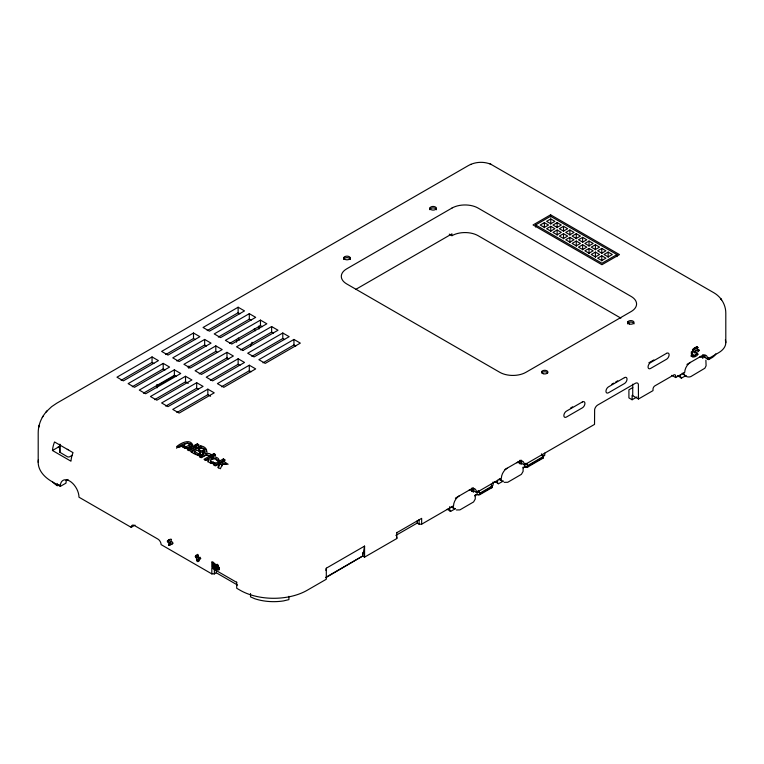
<?xml version="1.0" encoding="UTF-8"?>
<svg xmlns="http://www.w3.org/2000/svg" width="764" height="764" viewBox="0 0 764 764"><rect width="100%" height="100%" fill="white"/><g stroke="black" fill="none" stroke-linecap="round" stroke-linejoin="round"><path stroke-width="1.15" d="M72.16 455.334L69.839 456.681A1.805 1.041 0 0 1 67.28 456.681L59.879 452.288L59.879 444.132M59.879 452.288L59.745 444.524M188.823 368.363L188.823 366.051M176.895 412.541L207.846 394.673L207.846 389.153L214.226 392.839L179.148 413.085L172.769 409.408L207.846 389.153M188.049 367.446L215.82 351.411L215.82 345.891L222.2 349.568L190.312 367.981L183.933 364.304L215.82 345.891M199.213 373.892L226.984 357.858L226.984 352.338L233.364 356.014L201.467 374.427L195.097 370.75L226.984 352.338M221.531 386.775L249.303 370.741L249.303 365.221L255.682 368.907L223.795 387.319L217.415 383.633L249.303 365.221M229.515 343.504L260.467 325.636L260.467 320.116L266.846 323.793L231.769 344.048L225.39 340.362L260.467 320.116M262.997 362.843L293.949 344.965L293.949 339.436L300.328 343.122L265.251 363.377L258.872 359.691L293.949 339.436M326.056 577.173L362.661 556.049L364.571 557.147L396.783 538.553L396.783 532.413M459.279 495.846A8.117 4.689 -60 0 0 453.539 505.787L421.652 524.19L419.102 524.19L419.102 519.52M421.652 524.19L421.652 518.355L396.783 532.709M449.719 506.656L449.719 510.171A2.254 1.299 -60 0 0 450.703 511.307L455.334 508.767M472.037 491.424L472.037 487.909M456.337 509.97L459.918 509.894L473.575 501.948L475.246 499.045L475.303 494.661M477.137 491.281L477.137 494.365L474.587 495.846M497.545 480.222L497.545 482.561A2.254 1.299 -60 0 0 498.529 483.698L503.17 481.158M519.873 463.815L519.873 460.3M521.144 464.541L521.144 460.129M504.173 482.351L507.745 482.285L521.401 474.339L523.082 471.436L523.139 467.052M524.973 463.662L524.973 466.756L523.063 467.854M526.692 463.624L527.848 465.467L527.848 466.938L524.333 467.119M535.612 227.013L535.612 224.95L550.596 216.298L616.93 254.584L616.93 256.647M544.379 227.796L544.379 222.649L548.523 225.036L544.379 227.433L540.234 225.036L544.379 222.649M544.742 453.128L544.742 455.344L542.956 456.375M550.758 231.482L550.758 226.325L554.903 228.722L550.758 231.11L546.613 228.722L550.758 226.325M550.758 224.119L550.758 218.962L554.903 221.359L550.758 223.747L546.613 221.359L550.758 218.962M557.137 235.169L557.137 230.012L561.282 232.399L557.137 234.796L552.993 232.399L557.137 230.012M557.137 227.796L557.137 222.649L561.282 225.036L557.137 227.433L552.993 225.036L557.137 222.649M563.517 238.845L563.517 233.688L567.662 236.086L563.517 238.483L559.372 236.086L563.517 233.688M563.517 231.482L563.517 226.325L567.662 228.722L563.517 231.12L559.372 228.722L563.517 226.325M569.887 242.532L569.887 237.375L574.041 239.772L569.887 242.159L565.742 239.772L569.887 237.375M569.887 235.169L569.887 230.012L574.041 232.399L569.887 234.796L565.742 232.399L569.887 230.012M576.266 246.209L576.266 241.061L580.411 243.449L576.266 245.846L572.121 243.449L576.266 241.061M576.266 238.845L576.266 233.688L580.411 236.086L576.266 238.483L572.121 236.086L576.266 233.688M582.645 249.895L582.645 244.738L586.79 247.135L582.645 249.522L578.501 247.135L582.645 244.738M582.645 242.532L582.645 237.375L586.79 239.772L582.645 242.159L578.501 239.772L582.645 237.375M589.025 253.572L589.025 248.424L593.17 250.812L589.025 253.209L584.88 250.812L589.025 248.424M589.025 246.209L589.025 241.061L593.17 243.449L589.025 245.846L584.88 243.449L589.025 241.061M595.404 257.258L595.404 252.101L599.549 254.498L595.404 256.885L591.26 254.498L595.404 252.101M595.404 249.895L595.404 244.738L599.549 247.135L595.404 249.522L591.26 247.135L595.404 244.738M601.784 260.944L601.784 255.787L605.928 258.175L601.784 260.572L597.639 258.175L601.784 255.787M601.784 253.572L601.784 248.424L605.928 250.812L601.784 253.209L597.639 250.812L601.784 248.424M608.154 257.258L608.154 252.101L612.298 254.498L608.154 256.885L604.009 254.498L608.154 252.101M680.552 374.561L680.552 376.91A2.254 1.299 -60 0 0 681.536 378.037L686.177 375.496M702.87 358.163L702.87 354.649M683.742 373.224C683.875 376.27 688.269 377.808 690.751 376.633L704.876 368.219L706.089 365.775L705.888 360.226M207.092 452.107C203.883 444.858 195.966 447.895 191.592 452.441M217.855 565.866L218.132 564.902M219.287 567.662L219.01 568.655L218.122 568.139M52.468 450.502L52.563 449.595A22.548 13.017 -60 0 1 54.273 442.623L54.53 441.955L73.029 452.632L72.761 453.3A22.548 13.017 -60 0 0 71.052 460.272L70.956 461.189L52.468 450.502L60.318 445.975M699.175 350.198C699.07 348.346 694.266 351.268 694.915 352.844C701.782 351.383 698.487 347.63 694.848 351.574M46.184 411.901C41.17 417.669 38.19 425.214 38.2 432.873L38.2 462.335M196.701 557.195C195.594 558.369 197.475 563.393 198.793 560.977C200.97 558.006 194.992 556.66 197.981 556.459L197.981 559.506L198.984 560.862L197.714 561.597M325.884 570.402L326.304 568.196L364.571 546.098L364.571 557.147M364.571 546.098L362.661 556.049L362.661 552.735M198.755 449.127L200.884 447.895C207.655 450.349 201.486 452.517 198.755 449.127L198.755 450.598C199.499 451.619 204.303 453.768 203.883 451.161M38.668 427.506L38.859 426.627M38.954 426.188L39.145 425.309M691.353 351.726L691.353 354.315L693.454 355.088M694.953 347.763L696.138 347.658L696.357 346.512M697.723 347.983L697.627 347.248A5.386 3.113 -60 0 0 695.956 347.4L692.556 350.619L691.506 355.317A5.51 3.18 -60 0 0 692.556 356.989C696.883 357.781 701.371 350.59 693.702 355.938C690.198 353.331 694.629 348.288 697.723 347.983L696.453 347.248M182.395 445.632L182.271 446.176C184.372 449.891 191.057 448.315 192.729 444.839C189.778 438.192 179.97 443.521 176.522 446.73L179.053 447.484L182.395 445.632L182.395 447.102M696.348 353.761L696.548 353.264L697.818 353.999M169.512 543.013C162.77 541.514 174.813 536.28 170.592 541.304C177.324 542.746 165.406 547.979 169.512 543.013L170.783 542.278L168.768 540.024M173.036 543.242C171.528 545.372 168.252 544.608 170.783 542.278M194.39 451.648L197.026 450.13L200.158 452.021L200.34 452.861L198.43 453.606L194.39 451.648L194.39 453.119L197.656 454.905L200.34 454.332L199.452 453.004M220.318 463.032L225.667 462.812L225.667 464.283L220.318 464.502L220.318 463.032L224.501 460.616L224.778 459.747L223.413 458.877L213.347 464.684L215.4 465.868L219.201 464.245L218.313 468.007M207.856 461.905L208.954 460.281L208.954 458.811L206.07 460.482L204.017 459.298L211.8 454.8L213.166 455.678L213.261 457.455M213.261 455.984L211.045 457.607L211.045 459.078L215.696 458.629L219.048 460.94M343.876 257.974L344.115 257.277A3.161 1.824 0 0 1 347.649 256.188A3.161 1.824 0 0 1 350.189 257.974L350.189 259.445A3.161 1.824 0 0 0 347.649 257.659A3.161 1.824 0 0 0 344.115 258.748L343.876 259.445L343.876 257.974A3.161 1.824 0 0 0 346.417 259.76A3.161 1.824 0 0 0 349.95 258.671L350.189 257.974M429.979 208.266L430.218 207.569A3.161 1.824 0 0 1 433.751 206.481A3.161 1.824 0 0 1 436.292 208.266L436.292 209.737A3.161 1.824 0 0 0 433.751 207.951A3.161 1.824 0 0 0 430.218 209.04L429.979 209.737L429.979 208.266A3.161 1.824 0 0 0 432.519 210.052A3.161 1.824 0 0 0 436.053 208.964L436.292 208.266M250.726 345.977L252.005 342.291M218.876 462.172L219.115 461.513M198.411 555.332L197.513 555.629C195.46 559.601 194.237 554.196 197.351 555.285L197.714 554.339L198.077 555.705C201.6 561.97 200.139 558.245 196.625 556.096L195.756 557.109M196.787 554.979L197.16 556.345M217.177 564.195L216.928 566.267M225.667 462.812L228.121 464.226L222.362 464.35L220.376 468.743L217.912 467.32L219.201 464.245M42.306 417.43L43.004 416.218M184.086 447.255L184.009 445.211L185.241 443.999L187.4 443.216L189.816 444.075L189.892 446.128L187.524 447.876L184.649 447.761L184.086 447.255L184.372 446.09M189.892 444.658L186.464 446.625L184.649 446.291L184.009 445.211M210.874 461.523L210.511 462.191L211.189 463.118L213.968 463.738M692.423 349.606L694.514 347.897M46.623 411.395L51.627 406.668L56.737 403.22L468.103 165.731C474.816 161.844 483.306 161.261 490.507 164.136M45.649 412.512L47.139 410.793M208.954 458.811C205.401 462.22 212.745 464.627 215.429 463.118L210.635 461.189C210.492 458.906 214.76 457.636 216.327 459.288L216.336 460.157L218.38 461.341L219.115 460.043C218.294 456.815 213.681 456.414 211.045 457.607M362.021 556.412L325.817 577.689M695.278 355.021L693.254 356.33L691.286 356.253A5.51 3.18 -60 0 1 690.809 355.862M202.641 455.478L200.378 456.624M455.382 498.157L470.767 489.218A8.117 4.689 -60 0 1 476.507 492.532L501.375 478.168A8.117 4.689 -60 0 1 507.115 468.227M190.675 448.506L191.477 447.981M706.413 358.316L708.677 359.605L711.838 357.762A15.337 8.853 0 0 0 715.811 353.789M152.046 356.931L116.968 377.187L123.348 380.873L158.425 360.618L152.046 356.931L152.046 362.461L153.87 363.511M193.502 332.999L161.615 351.411L167.984 355.098L199.881 336.685L193.502 332.999L193.502 338.528L195.326 339.579M238.139 307.224L203.062 327.479L209.441 331.165L244.518 310.91L238.139 307.224L238.139 312.753L239.963 313.803M121.094 380.329L152.046 362.461M165.721 354.563L193.502 338.528M207.197 330.621L238.139 312.753M163.209 363.377L128.132 383.633L134.502 387.31L169.579 367.064L163.209 363.377L163.209 368.907L165.024 369.957M204.656 339.445L172.769 357.858L179.148 361.534L211.036 343.132L204.656 339.445L204.656 344.965L206.481 346.025M249.303 313.67L214.226 333.925L220.605 337.602L255.682 317.356L249.303 313.67L249.303 319.199L251.127 320.25M132.258 386.775L163.209 368.907M176.885 361.009L204.656 344.965M218.351 337.067L249.303 319.199M174.364 369.824L139.287 390.079L145.666 393.756L180.743 373.5L174.364 369.824L174.364 375.344L143.412 393.212M156.439 386.431L174.956 375.735M185.528 376.27L150.451 396.516L156.83 400.202L191.907 379.947L185.528 376.27L185.528 381.79L188.259 383.366M242.78 350.561L278 330.229L271.621 326.553L236.544 346.808L242.923 350.485M154.576 399.658L185.528 381.79M240.679 349.95L271.621 332.082L273.445 333.133M356.005 289.25L451.944 233.86L451.944 235.694A18.489 10.677 0 0 1 478.102 235.694L620.884 318.139M196.692 382.707L161.615 402.962L167.984 406.639L203.062 386.393L196.692 382.707L196.692 388.236L198.506 389.287M238.139 358.774L206.251 377.187L212.631 380.873L244.518 362.461L238.139 358.774L238.139 364.294L239.963 365.354M282.785 332.999L247.708 353.245L254.087 356.931L289.164 336.676L282.785 332.999L282.785 338.528L284.609 339.579M165.74 406.104L196.692 388.236M210.367 380.338L238.139 364.294M251.833 356.396L282.785 338.528M52.745 482.103A37.885 21.869 0 0 0 55.495 484.481L57.233 485.684L59.191 484.548M66.057 480.585L68.015 479.458M38.429 459.651A47.349 27.342 0 0 0 52.067 481.664L60.289 486.41L66.029 483.096A13.217 7.63 60 0 1 66.344 480.489M550.596 214.818L533.062 224.95L601.936 264.716L619.48 254.584L550.596 214.818L550.596 217.033M176.522 448.201C179.97 444.992 189.778 439.672 192.729 446.31M195.04 445.125L187.256 449.624L189.3 450.798L196.09 446.883L196.396 445.995L195.04 445.125L195.04 446.596L188.23 450.531M197.322 443.808L195.708 444.734L197.761 445.918L198.373 445.565L198.678 444.677L197.322 443.808L197.322 445.278L198.373 445.889M211.418 454.58C207.512 451.849 202.622 453.959 199.251 456.547L201.295 457.722L206.165 455.029L209.346 455.783L211.418 454.58L211.418 456.06L206.375 454.752L200.197 457.474M214.082 453.491L212.478 454.418L214.522 455.602L215.448 454.981L214.082 453.491L214.082 454.962L212.478 455.888M204.991 460.205L211.8 456.28L213.166 457.149L213.166 455.678M211.045 459.078L212.85 458.037M214.359 465.572L223.413 460.348L224.473 460.959M60.289 486.41A13.217 7.63 60 0 1 69.629 481.014A13.217 7.63 60 0 1 78.978 497.202L131.188 527.341L135.008 525.135M616.93 254.584L601.936 263.246L535.612 224.95M167.364 540.912L168.643 540.177M167.383 541.189L168.653 540.454M167.507 541.495L168.787 540.75M168.558 544.656L169.837 543.92M168.615 544.866L169.885 544.13M168.739 545.076L170.009 544.34M168.901 545.209L170.171 544.474M169.083 545.295L170.353 544.56M195.288 556.593L196.568 555.858M195.355 556.775L197.513 555.629M195.469 556.937L196.749 556.202M195.613 557.051L196.883 556.316M199.175 558.054L200.445 557.319M196.701 560.241L197.981 559.506M199.538 559.191L200.817 558.455M196.94 560.786L198.22 560.05M197.293 561.263L198.564 560.528M214.082 566.487L214.082 563.049L214.999 563.584L214.999 568.817L214.082 568.292L212.745 564.08L212.745 567.509L211.829 566.984L211.829 561.75L212.745 562.275L214.082 566.487L215.362 565.752M214.082 568.292L215.362 567.547M131.188 527.341A4.508 2.607 60 0 1 134.368 525.498L157.909 539.088A4.508 2.607 60 0 1 161.099 544.608L211.829 573.898L214.378 573.898L216.298 572.799L237.604 585.1M570.651 407.976L572.647 406.82M611.744 384.244L613.74 383.098M615.736 381.952L617.723 380.797M648.856 362.824L653.841 359.949M632.783 387.568L628.915 389.812L628.915 397.91L632.105 399.753L636.947 396.955M504.909 469.497L518.594 461.599A8.117 4.689 -60 0 1 524.333 464.913L594.526 424.392L594.631 409.542A4.508 2.607 -60 0 1 597.706 405.035L635.285 383.337A4.508 2.607 -60 0 1 638.37 384.292L638.475 399.009L653.01 390.624L653.01 389.153A2.703 1.566 -60 0 1 654.92 385.839L673.733 374.981A2.703 1.566 -60 0 1 675.643 376.079L675.643 377.55L671.814 375.344M686.931 364.409L701.954 355.738A8.117 4.689 -60 0 1 707.693 359.051L718.532 352.787A24.811 14.325 0 0 0 725.676 341.26L725.533 340.563A24.811 14.325 0 0 0 725.322 339.865M395.886 535.392L417.192 523.092L419.102 524.19M675.643 377.55L684.735 372.307A8.117 4.689 -60 0 1 690.475 362.365M491.176 486.267L493.086 485.169L493.086 481.969M476.507 494.738L480.012 494.556L492.131 487.556L492.131 486.085L490.985 484.242M525.928 467.31L543.147 457.369L541.428 453.864M699.69 357.046L701.677 356.673L702.737 357.924M516.684 462.697L518.67 462.335L519.73 463.586M468.848 490.316L470.834 489.944L471.961 491.357M470.452 164.527L470.958 164.327M200.082 446.147L190.589 451.543C193.789 453.73 199.652 457.588 202.995 453.472L202.727 452.269C210.444 453.243 205.363 445.231 200.082 446.147L200.082 447.628M188.794 449.347L189.749 448.984M677.487 375.697A2.254 1.299 -60 0 0 678.346 376.194L678.957 375.983M494.824 481.75A2.254 1.299 -60 0 0 495.349 481.855L495.951 481.645M446.997 509.368A2.254 1.299 -60 0 0 447.513 509.464L448.124 509.254M455.382 508.652L453.606 508.385L452.909 506.494M541.237 458.467L543.147 458.104L542.516 456.996M490.211 487.929L492.131 487.556L491.491 487.193M478.102 494.919L480.012 494.556L480.012 493.086L478.866 491.242M503.104 481.072L501.432 480.776L500.735 478.885M684.945 375.411L685.547 375.496M490.975 164.327L713.862 292.755C721.082 296.843 725.867 304.893 725.8 313.211L725.8 342.664M490.049 163.945L491.481 164.527M218.934 569.648L217.893 568.932M696.501 346.598L697.78 347.343M696.558 346.78L697.828 347.515M696.138 347.658L697.417 348.394M695.937 347.773L697.217 348.518M697.79 349.711L699.06 350.447M697.627 349.931L698.898 350.666M702.804 356.225L707.693 359.051M696.491 353.503L697.771 354.248M693.798 352.137L695.078 352.873M449.27 234.156L451.944 235.694M678.346 376.194L681.536 378.037M632.105 399.753L632.105 395.332L638.475 399.009M543.471 455.344L544.102 455.707M542.507 456.261L543.147 456.624L527.848 465.467L526.31 463.404M542.507 457.731L543.147 458.104L527.848 466.938L527.208 466.575M527.848 466.202L525.861 463.29M524.333 464.913L521.783 463.442A8.117 4.689 -60 0 0 520.819 460.32M260.467 325.636L262.291 326.686M293.949 344.965L295.773 346.025M495.349 481.855L498.529 483.698M491.491 485.713L492.131 486.085L480.012 493.086L478.484 491.023M491.491 486.458L492.131 486.821L480.012 493.821L478.035 490.908M476.507 492.532L473.957 491.051A8.117 4.689 -60 0 0 472.983 487.929M215.82 351.411L217.644 352.462M226.984 357.858L228.808 358.908M249.303 370.741L251.127 371.791M447.513 509.464L450.703 511.307M174.364 375.344L176.188 376.404M207.846 394.673L210.587 396.249M214.082 454.962L215.448 455.831L215.448 454.36M195.04 446.596L196.09 447.207M236.706 582.369L211.829 568.015L211.829 573.898M59.401 447.971L58.236 446.806M216.336 569.323C224.568 573.334 212.975 556.66 216.336 569.323L216.298 572.799M720.5 298.39L721.082 299.173M720.987 299.039L721.598 299.841M254.211 328.797L255.357 330.783M238.263 338.003L239.409 339.999M203.014 454.36L202.727 452.269M217.377 568.196L217.043 567.289M219.268 465.887L219.029 464.149M189.816 445.555L189.892 446.128M632.735 384.158L632.735 395.695M708.677 357.399L708.677 359.605M627.922 321.711L627.922 323.191M541.829 371.428L541.829 372.899A3.161 1.824 0 0 1 544.742 371.772A3.161 1.824 0 0 1 547.664 372.899M473.317 488.072L473.317 492.322M430.218 207.569L430.218 209.04M417.192 520.752L417.192 523.092M396.783 537.082L396.783 538.553M344.115 257.277L344.115 258.748M326.304 568.196L326.304 579.246L307.176 590.285A47.349 27.342 0 0 1 240.211 590.285L236.706 588.261L236.706 582.072M288.907 596.312L288.907 599.625L283.501 600.915A37.885 21.869 0 0 1 254.756 598.737L250.516 596.856L250.516 593.542M271.621 326.553L271.621 332.082M258.977 325.97L258.977 329.122M236.544 339.445L236.544 342.205M224.778 459.747L224.778 461.217M223.413 458.877L223.413 460.348M222.362 464.35L222.362 465.82M214.378 569.19L214.378 573.898M213.29 462.048L213.29 463.519M213.108 562.065L213.108 564.157M211.8 454.8L211.8 456.28M210.635 461.189L210.635 462.669M204.141 450.044L204.064 451.858M203.673 450.712L203.673 452.192M203.1 450.941L203.1 452.422M202.498 450.989L202.498 452.46M201.228 446.147L201.228 447.628M200.655 446.09L200.655 447.561M200.454 452.441L200.34 454.332M199.137 453.558L199.137 455.029M198.678 444.677L198.678 446.147M198.43 453.606L198.43 455.077M196.396 445.995L196.396 447.465M189.243 443.569L189.243 445.049M186.464 446.625L186.464 448.105M185.49 446.596L185.49 448.067M184.649 446.291L184.649 447.761M156.935 384.464L156.935 387.931M57.233 483.469L57.233 485.684M517.849 462.029A4.508 2.607 -60 0 1 518.164 462.736M501.509 480.155A4.508 2.607 -60 0 1 499.255 478.847M700.855 356.368A4.508 2.607 -60 0 1 701.171 357.074M684.515 374.494A4.508 2.607 -60 0 1 682.252 373.195M453.673 507.764A4.508 2.607 -60 0 1 451.419 506.465M704.704 355.289A8.117 4.689 -60 0 1 705.143 357.581M68.559 449.624A1.805 1.041 0 0 1 67.28 449.318M627.683 323.888A3.161 1.824 0 0 1 630.844 322.064A3.161 1.824 0 0 1 633.996 323.888M216.623 566.048C216.308 574.089 220.309 564.902 216.623 566.048M451.944 208.085L346.713 268.842A18.489 10.677 0 0 0 346.713 283.931L499.78 372.307A18.489 10.677 0 0 0 525.928 372.307L631.159 311.55A18.489 10.677 0 0 0 631.159 296.451L478.102 208.085A18.489 10.677 0 0 0 451.944 208.085M582.369 401.95L566.43 411.147A3.61 2.082 -60 0 0 563.87 415.568A3.61 2.082 -60 0 0 566.43 417.039L582.369 407.833A3.61 2.082 -60 0 0 584.918 403.421A3.61 2.082 -60 0 0 582.369 401.95M624.465 377.645L608.516 386.851A3.61 2.082 -60 0 0 605.967 391.263A3.61 2.082 -60 0 0 608.516 392.744L624.465 383.538A3.61 2.082 -60 0 0 627.015 379.116A3.61 2.082 -60 0 0 624.465 377.645M666.552 353.34L650.613 362.547A3.61 2.082 -60 0 0 648.063 366.968A3.61 2.082 -60 0 0 650.613 368.439L666.552 359.233A3.61 2.082 -60 0 0 669.102 354.811A3.61 2.082 -60 0 0 666.552 353.34M629.269 323.993A3.161 1.824 0 0 0 633.996 322.418A3.161 1.824 0 0 0 629.269 320.832A3.161 1.824 0 0 0 629.269 323.993M543.166 373.701A3.161 1.824 0 0 0 547.903 372.125A3.161 1.824 0 0 0 543.166 370.54A3.161 1.824 0 0 0 543.166 373.701"/></g></svg>
